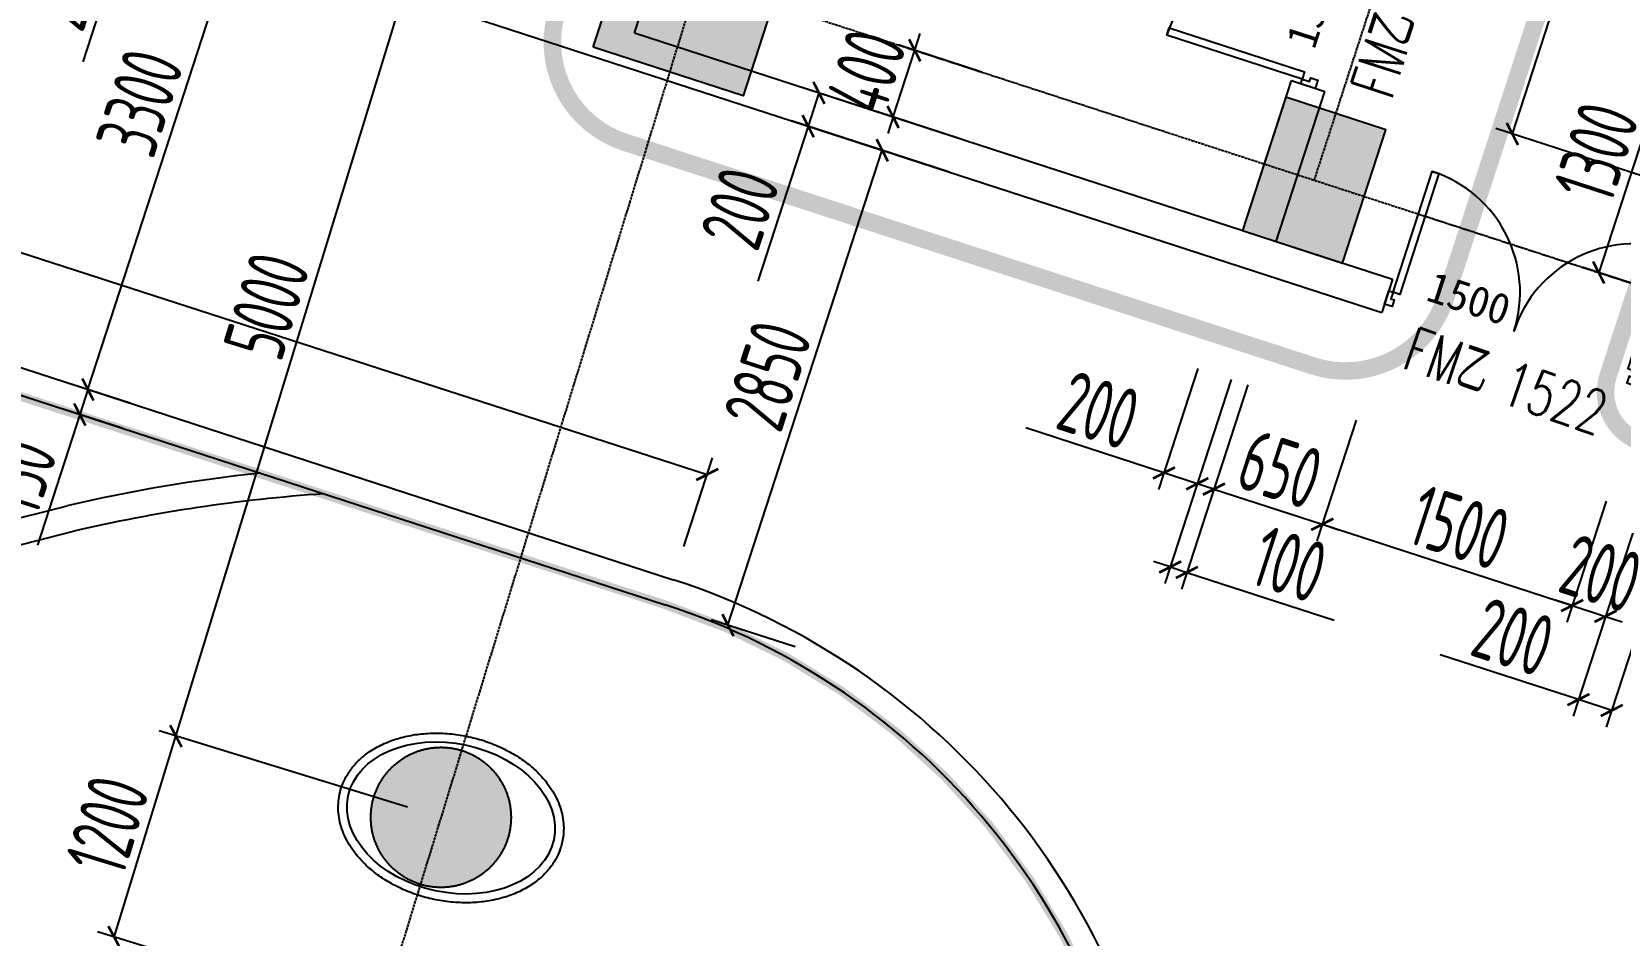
# Model space of a CAD drawing. Extents: x -3523 to 12007717, y -6694179 to 21431.
# Drawn here: x 11934658 to 11943725, y -6402280 to -6397123 of the extents above; entities that cross this region are included whole.
import ezdxf
from ezdxf.enums import TextEntityAlignment as Align
from ezdxf.xclip import XClip

# ---------------------------------------------------------------- set-up
doc = ezdxf.new("R2010")
doc.units = 0
doc.header["$LTSCALE"] = 10
doc.header["$MEASUREMENT"] = 0
doc.header["$XCLIPFRAME"] = 0
for name, pattern in [('A3-RG-axis-100$0$CENTER', [2, 1.25, -0.25, 0.25, -0.25]), ('A3-RI-4F$0$DASH', [0.35, 0.25, -0.1]), ('DASHED2', [0.375, 0.25, -0.125])]:
    doc.linetypes.add(name, pattern=pattern)
for name, color, linetype in [('A-CLOD', 200, 'Continuous'), ('A3-RB-4F-100$0$A-DIMS-100', 1, 'Continuous'), ('A3-RG-axis-100$0$A-DIMS-100', 1, 'Continuous'), ('A3-RG-axis-100$0$A-GRID', 1, 'A3-RG-axis-100$0$CENTER'), ('A3-RI-4F$0$A-DOOR', 32, 'Continuous'), ('A3-RI-4F$0$A-FLOR', 2, 'Continuous'), ('A3-RI-4F$0$A-STRS-HRAL', 80, 'Continuous'), ('A3-RI-4F$0$A-WALL', 7, 'Continuous'), ('A3-RI-4F$0$A-WALL-FINI', 95, 'Continuous'), ('A3-RS-1F$0$A-HATH-GRAY', 8, 'Continuous'), ('A3-RS-1F$0$A-WALL', 7, 'Continuous'), ('A3-SYMB-4F-100$0$A-SYMB-DOOR', 3, 'Continuous'), ('A3-SYMB-4F-100$0$A-SYMB-DOOR1', 3, 'Continuous'), ('A3-SYMB-4F-100$0$A-SYMB-DOOR2', 3, 'Continuous'), ('A3-SYMB-4F-100$0$A-SYMB-DOOR3', 3, 'Continuous')]:
    doc.layers.add(name, color=color, linetype=linetype)
doc.styles.add('A3-RB-4F-100$0$XD2008', font='xd-hzs.shx', dxfattribs={"width": 0.7, "bigfont": 'xd-hztxt.shx'})
doc.styles.add('A3-RG-axis-100$0$XD2008', font='xd-hzs.shx', dxfattribs={"width": 0.7, "bigfont": 'xd-hztxt.shx'})
doc.styles.add('A3-RI-4F$0$Standard', font='')
doc.styles.add('A3-SYMB-4F-100$0$ECADI-TXT', font='simplex.shx', dxfattribs={"bigfont": 'hztxt.shx'})
doc.styles.get('A3-RI-4F$0$Standard').set_extended_font_data('SimSun')
doc.dimstyles.new('A3-RB-4F-100$0$XD100$0', dxfattribs={"dimscale": 100, "dimtxt": 3.5, "dimasz": 1, "dimexe": 1, "dimexo": 2, "dimgap": 0.5, "dimtad": 1, "dimdec": 0, "dimdsep": 46, "dimtxsty": 'A3-RB-4F-100$0$XD2008', "dimblk1": 'A3-RB-4F-100$0$_ARCHTICK', "dimblk2": 'A3-RB-4F-100$0$_ARCHTICK', "dimsah": 1, "dimcen": 2.5, "dimclrt": 4, "dimaunit": 1, "dimadec": 0, "dimazin": 0, "dimtfac": 1, "dimtdec": 0, "dimtix": 1, "dimtmove": 0, "dimatfit": 3, "dimfxl": 0, "dimtolj": 1, "dimtzin": 0, "dimarcsym": 0})
doc.dimstyles.new('A3-RG-axis-100$0$XD100$0', dxfattribs={"dimscale": 100, "dimtxt": 3.5, "dimasz": 1, "dimexe": 1, "dimexo": 2, "dimgap": 0.5, "dimtad": 1, "dimdec": 0, "dimdsep": 46, "dimtxsty": 'A3-RG-axis-100$0$XD2008', "dimblk1": 'A3-RG-axis-100$0$_ARCHTICK', "dimblk2": 'A3-RG-axis-100$0$_ARCHTICK', "dimsah": 1, "dimcen": 2.5, "dimclrt": 4, "dimaunit": 1, "dimadec": 0, "dimazin": 0, "dimtfac": 1, "dimtdec": 0, "dimtix": 1, "dimtmove": 0, "dimatfit": 3, "dimfxl": 0, "dimtolj": 1, "dimtzin": 0, "dimarcsym": 0})

# ---------------------------------------------------------------- blocks, each defined once
blk = doc.blocks.new('A3-RI-4F$0$J-子母门-1300')
for points in [[(-72.9, 86.7), (-72.9, 899.2), (-29.6, 899.2), (-29.6, 86.7)], [(1129.6, 86.7), (1129.6, 520), (1172.9, 520), (1172.9, 86.7)], [(-100, 86.7), (-72.9, 86.7), (-72.9, 43.3), (-51.2, 43.3), (-51.2, 0), (-100, 0)], [(1200, 86.7), (1172.9, 86.7), (1172.9, 43.3), (1151.2, 43.3), (1151.2, 0), (1200, 0)]]:
    blk.add_lwpolyline(points, close=True)
for centre, radius, start, end in [((-72.9, 86.7), 812.5, 0, 90), ((1172.9, 86.7), 433.3, 90, 180)]:
    blk.add_arc(centre, radius, start, end)
at = {"layer": 'Defpoints', "style": 'A3-RI-4F$0$Standard'}
blk.add_text('1300', height=175, rotation=360, dxfattribs=at).set_placement((104.6, 72))
blk = doc.blocks.new('A3-RI-4F$0$J-双扇门-1500')
for points in [[(25, 80), (25, 805), (65, 805), (65, 80)], [(1475, 80), (1475, 805), (1435, 805), (1435, 80)], [(0, 80), (25, 80), (25, 40), (45, 40), (45, 0), (0, 0)], [(1500, 80), (1475, 80), (1475, 40), (1455, 40), (1455, 0), (1500, 0)]]:
    blk.add_lwpolyline(points, close=True)
for centre, start, end in [((25, 80), 0, 90), ((1475, 80), 90, 180)]:
    blk.add_arc(centre, 725, start, end)
at = {"layer": 'Defpoints', "style": 'A3-RI-4F$0$Standard'}
blk.add_text('1500', height=175, rotation=360, dxfattribs=at).set_placement((210.4, 93.8))
blk = doc.blocks.new('A3-RI-4F')
at = {"layer": 'A3-RI-4F$0$A-FLOR', "linetype": 'A3-RI-4F$0$DASH', "const_width": 50}
blk.add_lwpolyline([(11907835.3, -6369053.3), (11897656.1, -6393034), (11898128.3, -6393234.3, -0.084697), (11913933.8, -6391266.8), (11915314, -6394764.5, -0.031408), (11917936.9, -6393922), (11918378.7, -6395666.9), (11918415.6, -6395812.3, -0.137995), (11924069.8, -6395802.9), (11938272.6, -6400392.8, -0.63707), (11939156.2, -6407589.3), (11916413.2, -6421800.6), (11915152.9, -6424769.9), (11915014, -6425097), (11914547.2, -6426196.6), (11920044.1, -6428529.9), (11921412.2, -6425308.5), (11977074.7, -6448935.7), (11985123.7, -6429973.3), (11973295.2, -6424952.4), (11972791.6, -6425444.7)], format="xyb", dxfattribs=at)
at = {"layer": 'A3-RI-4F$0$A-STRS-HRAL'}
for p, q in [((11925506.5, -6396087.2), (11938319.1, -6400250.2)), ((11925460.2, -6396229.8), (11938272.7, -6400392.9))]:
    blk.add_line(p, q, dxfattribs=at)
for centre, radius, start, end in [((11936938.3, -6408739), 9150, 96.13728, 103.13722), ((11936938.3, -6408739), 9000, 93.90898, 103.13722), ((11929337.8, -6378532.5), 22000, 260.59027, 284.53363), ((11929337.8, -6378532.5), 22150, 260.59027, 284.53363), ((11937036.7, -6404197.1), 4150, 301.99978, 72), ((11937036.7, -6404197.1), 4000, 301.99978, 72)]:
    blk.add_arc(centre, radius, start, end, dxfattribs=at)
at = {"layer": 'A3-RI-4F$0$A-WALL'}
for p, q in [((11938098.5, -6397129.3), (11940663.3, -6389235.5)), ((11934565.3, -6396191.6), (11942364, -6398725.6)), ((11938098.5, -6397129.3), (11941569.9, -6398257.2)), ((11941569.9, -6398257.2), (11941848, -6397401.3)), ((11941848, -6397401.3), (11942038.2, -6397463.1)), ((11941760.1, -6398319), (11942038.2, -6397463.1)), ((11941760.1, -6398319), (11942425.8, -6398535.3)), ((11942425.8, -6398535.3), (11942364, -6398725.6))]:
    blk.add_line(p, q, dxfattribs=at)
at = {"layer": 'A3-RI-4F$0$A-WALL-FINI'}
blk.add_ellipse((11937050.4, -6401610), major_axis=(586.8, -125.4), ratio=0.708333, dxfattribs=at)
blk.add_open_spline([(11937686.1, -6401745.9), (11937688.7, -6401733.5), (11937690.7, -6401721), (11937693.8, -6401690.8), (11937694.3, -6401673), (11937692.7, -6401637.3), (11937690.5, -6401619.4), (11937683.7, -6401583.8), (11937679, -6401566.1), (11937667.3, -6401531.2), (11937660.2, -6401513.9), (11937643.7, -6401479.9), (11937634.3, -6401463.2), (11937613.3, -6401430.6), (11937601.8, -6401414.6), (11937570.9, -6401376.4), (11937550.3, -6401354.6), (11937505.5, -6401313.4), (11937481.2, -6401294), (11937429.5, -6401257.9), (11937402.1, -6401241.2), (11937344.7, -6401211), (11937314.8, -6401197.4), (11937253.2, -6401173.6), (11937221.5, -6401163.3), (11937157, -6401146.5), (11937124.2, -6401139.8), (11937058.2, -6401130.2), (11937025.1, -6401127.3), (11936959.3, -6401125.3), (11936926.6, -6401126.2), (11936862.3, -6401131.8), (11936830.7, -6401136.5), (11936769.5, -6401149.7), (11936739.8, -6401158.2), (11936682.9, -6401178.9), (11936655.8, -6401191.1), (11936604.8, -6401218.9), (11936580.9, -6401234.6), (11936541.3, -6401265.7), (11936525.1, -6401280.5), (11936495.3, -6401312.1), (11936481.8, -6401328.8), (11936457.9, -6401363.9), (11936447.5, -6401382.3), (11936431.6, -6401417.4), (11936425.5, -6401433.8), (11936415.9, -6401467.4), (11936412.3, -6401484.6), (11936407.7, -6401519.2), (11936406.8, -6401536.8), (11936407.3, -6401571.9), (11936408.9, -6401589.6), (11936414.6, -6401624.8), (11936418.7, -6401642.3), (11936429.2, -6401677), (11936435.7, -6401694.2), (11936450.9, -6401728), (11936459.7, -6401744.6), (11936479.3, -6401777.2), (11936490.1, -6401793.1), (11936519.5, -6401831.7), (11936539.3, -6401853.8), (11936582.5, -6401895.6), (11936606.1, -6401915.4), (11936656.4, -6401952.4), (11936683.1, -6401969.5), (11936739.3, -6402000.8), (11936768.6, -6402014.9), (11936829.2, -6402039.9), (11936860.5, -6402050.8), (11936924.3, -6402069), (11936956.8, -6402076.3), (11937022.3, -6402087.4), (11937055.2, -6402091.1), (11937120.9, -6402094.7), (11937153.7, -6402094.6), (11937218.1, -6402090.6), (11937249.9, -6402086.7), (11937311.6, -6402075.2), (11937341.7, -6402067.5), (11937399.3, -6402048.6), (11937427, -6402037.3), (11937479.2, -6402011.1), (11937503.8, -6401996.3), (11937545.3, -6401966.3), (11937562.8, -6401951.5), (11937594.9, -6401920.1), (11937609.6, -6401903.3), (11937635.6, -6401867.9), (11937647, -6401849.4), (11937664.5, -6401814.2), (11937671.2, -6401797.9), (11937680.4, -6401769.5), (11937683.5, -6401757.8), (11937686.1, -6401745.9)], degree=3, knots=[0, 0, 0, 0, 0.076523, 0.076523, 0.183626, 0.183626, 0.290729, 0.290729, 0.397831, 0.397831, 0.504934, 0.504934, 0.612037, 0.612037, 0.719139, 0.719139, 0.87668, 0.87668, 1.03422, 1.03422, 1.191761, 1.191761, 1.349301, 1.349301, 1.506841, 1.506841, 1.664382, 1.664382, 1.821922, 1.821922, 1.979462, 1.979462, 2.137003, 2.137003, 2.294543, 2.294543, 2.452083, 2.452083, 2.609624, 2.609624, 2.73537, 2.73537, 2.861116, 2.861116, 2.986863, 2.986863, 3.092591, 3.092591, 3.198319, 3.198319, 3.304047, 3.304047, 3.409776, 3.409776, 3.515504, 3.515504, 3.621232, 3.621232, 3.72696, 3.72696, 3.832689, 3.832689, 3.989552, 3.989552, 4.146415, 4.146415, 4.303278, 4.303278, 4.460141, 4.460141, 4.617004, 4.617004, 4.773867, 4.773867, 4.93073, 4.93073, 5.087593, 5.087593, 5.244456, 5.244456, 5.401319, 5.401319, 5.558182, 5.558182, 5.715045, 5.715045, 5.84446, 5.84446, 5.973874, 5.973874, 6.103289, 6.103289, 6.20947, 6.20947, 6.283185, 6.283185, 6.283185, 6.283185], dxfattribs=at)
at = {"layer": 'A3-RI-4F$0$A-DOOR'}
for name, p, rotation in [('A3-RI-4F$0$J-子母门-1300', (11942015.2, -6397350.5), 71.99999999805794), ('A3-RI-4F$0$J-子母门-1300', (11942015.2, -6397350.5), 71.99999999805794), ('A3-RI-4F$0$J-双扇门-1500', (11942379.6, -6398677.5), 341.9999999999019)]:
    blk.add_blockref(name, p, dxfattribs=dict(at, rotation=rotation))
blk = doc.blocks.new('A3-RG-axis-100$0$_ARCHTICK')
at = {"color": 0, "linetype": 'ByBlock', "const_width": 0.15}
blk.add_lwpolyline([(-0.5, -0.5), (0.5, 0.5)], dxfattribs=at)
blk = doc.blocks.new('*D269')
at = {"layer": 'A3-RG-axis-100$0$A-DIMS-100', "color": 0, "lineweight": -2}
for p, q in [((11936802, -6401548.3), (11935384.5, -6401113.4)), ((11935128.1, -6402290.2), (11935480.1, -6401142.8)), ((11936450, -6402695.7), (11935032.5, -6402260.8))]:
    blk.add_line(p, q, dxfattribs=at)
at = {"layer": 'Defpoints', "color": 0}
for p in [(11935480.1, -6401142.8), (11936993.2, -6401606.9), (11936641.3, -6402754.3)]:
    blk.add_point(p, dxfattribs=at)
at = {"layer": 'A3-RG-axis-100$0$A-DIMS-100', "color": 0, "lineweight": -2, "xscale": 100, "yscale": 100, "zscale": 100}
for p, rotation in [((11935480.1, -6401142.8), 72.94645626420272), ((11935128.1, -6402290.2), 252.9464562642027)]:
    blk.add_blockref('A3-RG-axis-100$0$_ARCHTICK', p, dxfattribs=dict(at, rotation=rotation))
at = {"layer": 'A3-RG-axis-100$0$A-DIMS-100', "color": 4, "insert": (11935089, -6401650.5), "char_height": 350, "attachment_point": 5, "rotation": 72.94646, "style": 'A3-RG-axis-100$0$XD2008'}
blk.add_mtext('\\A1;1200', dxfattribs=at)
blk = doc.blocks.new('*D270')
at = {"layer": 'A3-RG-axis-100$0$A-DIMS-100', "color": 0, "lineweight": -2}
for p, q in [((11935480.1, -6401142.8), (11936946.6, -6396361.9)), ((11938268.6, -6396767.4), (11936851, -6396332.6)), ((11936802, -6401548.3), (11935384.5, -6401113.4))]:
    blk.add_line(p, q, dxfattribs=at)
at = {"layer": 'Defpoints', "color": 0}
for p in [(11936946.6, -6396361.9), (11938459.8, -6396826.1), (11936993.2, -6401606.9)]:
    blk.add_point(p, dxfattribs=at)
at = {"layer": 'A3-RG-axis-100$0$A-DIMS-100', "color": 0, "lineweight": -2, "xscale": 100, "yscale": 100, "zscale": 100}
for p, rotation in [((11936946.6, -6396361.9), 72.94645626422133), ((11935480.1, -6401142.8), 252.9464562642213)]:
    blk.add_blockref('A3-RG-axis-100$0$_ARCHTICK', p, dxfattribs=dict(at, rotation=rotation))
at = {"layer": 'A3-RG-axis-100$0$A-DIMS-100', "color": 4, "insert": (11935998.2, -6398686.4), "char_height": 350, "attachment_point": 5, "rotation": 72.94646, "style": 'A3-RG-axis-100$0$XD2008'}
blk.add_mtext('\\A1;5000', dxfattribs=at)
blk = doc.blocks.new('*D299')
at = {"layer": 'A3-RG-axis-100$0$A-DIMS-100', "color": 0, "lineweight": -2}
for p, q in [((11946828.8, -6399546.7), (11945462.6, -6399102.8)), ((11942201.8, -6409462.2), (11945557.7, -6399133.7)), ((11943472.9, -6409875.2), (11942106.7, -6409431.3))]:
    blk.add_line(p, q, dxfattribs=at)
at = {"layer": 'Defpoints', "color": 0}
for p in [(11945557.7, -6399133.7), (11947019, -6399608.5), (11943663.1, -6409937)]:
    blk.add_point(p, dxfattribs=at)
at = {"layer": 'A3-RG-axis-100$0$A-DIMS-100', "color": 0, "lineweight": -2, "xscale": 100, "yscale": 100, "zscale": 100}
for p, rotation in [((11945557.7, -6399133.7), 71.99999999988194), ((11942201.8, -6409462.2), 251.9999999998819)]:
    blk.add_blockref('A3-RG-axis-100$0$_ARCHTICK', p, dxfattribs=dict(at, rotation=rotation))
at = {"layer": 'A3-RG-axis-100$0$A-DIMS-100', "color": 4, "insert": (11942733.5, -6407097.6), "char_height": 350, "attachment_point": 5, "rotation": 72, "style": 'A3-RG-axis-100$0$XD2008'}
blk.add_mtext('\\A1;10860', dxfattribs=at)
blk = doc.blocks.new('A3-SYMB-4F-100$0$ECADI-TAG-DOOR')
at = {"layer": 'A3-SYMB-4F-100$0$A-SYMB-DOOR', "style": 'A3-SYMB-4F-100$0$ECADI-TXT', "width": 0.7}
for tag, p in [('门窗主编号1', (-6.414, 7.257)), ('门窗主编号2', (2.085, 7.257))]:
    blk.add_attdef(tag, p, '', height=2.5, dxfattribs=at)
at = {"layer": 'A3-SYMB-4F-100$0$A-SYMB-DOOR', "style": 'A3-SYMB-4F-100$0$ECADI-TXT', "width": 0.7, "flags": 1}
for tag, p in [('洞口尺寸(宽X高)', (-6.416, 1.62)), ('备注', (-6.394, -1.213))]:
    blk.add_attdef(tag, p, '', height=2.5, dxfattribs=at)
at = {"layer": 'A3-SYMB-4F-100$0$A-SYMB-DOOR1', "style": 'A3-SYMB-4F-100$0$ECADI-TXT', "width": 0.7}
blk.add_attdef('门窗辅编号1', (-6.414, 4.413), '', height=2.5, dxfattribs=at)
at = {"layer": 'A3-SYMB-4F-100$0$A-SYMB-DOOR2', "style": 'A3-SYMB-4F-100$0$ECADI-TXT', "width": 0.7}
blk.add_attdef('门窗辅编号2', (-2.861, 4.413), '', height=2.5, dxfattribs=at)
at = {"layer": 'A3-SYMB-4F-100$0$A-SYMB-DOOR3', "style": 'A3-SYMB-4F-100$0$ECADI-TXT', "width": 0.7}
blk.add_attdef('门窗辅编号3', (2.323, 4.413), '', height=2.5, dxfattribs=at)
blk = doc.blocks.new('A3-SYMB-4F-100')
at = {"layer": 'A3-SYMB-4F-100$0$A-SYMB-DOOR'}
ref = blk.add_blockref('A3-SYMB-4F-100$0$ECADI-TAG-DOOR', (11943334.5, -6397058.8, -333.3), dxfattribs=dict(at, xscale=99.99999999997296, yscale=100, zscale=100, rotation=71.99999999999999))
ref.add_attrib('门窗主编号1', 'FM乙', dxfattribs={"height": 250, "rotation": 72, "style": 'A3-SYMB-4F-100$0$ECADI-TXT', "width": 0.7}).set_placement((11942570.7, -6397052.4, -333.3), align=Align.RIGHT)
ref.add_attrib('门窗主编号2', '1322', (11942605.3, -6396959.6), dxfattribs={"height": 250, "rotation": 72, "style": 'A3-SYMB-4F-100$0$ECADI-TXT', "width": 0.7})
ref = blk.add_blockref('A3-SYMB-4F-100$0$ECADI-TAG-DOOR', (11942916.1, -6399961.6, -333.3), dxfattribs=dict(at, xscale=99.99999999997291, yscale=100, zscale=100, rotation=341.1066567178231))
ref.add_attrib('门窗主编号1', 'FM乙', dxfattribs={"height": 250, "rotation": 341.10666, "style": 'A3-SYMB-4F-100$0$ECADI-TXT', "width": 0.7}).set_placement((11942934.4, -6399198, -333.3), align=Align.RIGHT)
ref.add_attrib('门窗主编号2', '1522', (11943026.6, -6399234), dxfattribs={"height": 250, "rotation": 341.10666, "style": 'A3-SYMB-4F-100$0$ECADI-TXT', "width": 0.7})
blk = doc.blocks.new('A3-RB-4F-100$0$_ARCHTICK')
at = {"color": 0, "linetype": 'ByBlock', "const_width": 0.15}
blk.add_lwpolyline([(-0.5, -0.5), (0.5, 0.5)], dxfattribs=at)
blk = doc.blocks.new('*D2795')
at = {"layer": 'A3-RB-4F-100$0$A-DIMS-100', "color": 0, "lineweight": -2}
for p, q in [((11939896.1, -6397923.7), (11939417.3, -6397768.1)), ((11938631.7, -6400509.5), (11939512.4, -6397799)), ((11939015.4, -6400634.2), (11938536.6, -6400478.6))]:
    blk.add_line(p, q, dxfattribs=at)
at = {"layer": 'Defpoints', "color": 0}
for p in [(11939512.4, -6397799), (11940086.3, -6397985.5), (11939205.6, -6400696)]:
    blk.add_point(p, dxfattribs=at)
at = {"layer": 'A3-RB-4F-100$0$A-DIMS-100', "color": 0, "lineweight": -2, "xscale": 100, "yscale": 100, "zscale": 100}
for p, rotation in [((11939512.4, -6397799), 71.99999999984313), ((11938631.7, -6400509.5), 251.9999999998431)]:
    blk.add_blockref('A3-RB-4F-100$0$_ARCHTICK', p, dxfattribs=dict(at, rotation=rotation))
at = {"layer": 'A3-RB-4F-100$0$A-DIMS-100', "color": 4, "insert": (11938858.1, -6399084.7), "char_height": 350, "attachment_point": 5, "rotation": 72, "style": 'A3-RB-4F-100$0$XD2008'}
blk.add_mtext('\\A1;2850', dxfattribs=at)
blk = doc.blocks.new('*D2796')
at = {"layer": 'A3-RB-4F-100$0$A-DIMS-100', "color": 0, "lineweight": -2}
for p, q in [((11939697.8, -6397228.4), (11939728.7, -6397133.3)), ((11939574.2, -6397608.8), (11939697.8, -6397228.4)), ((11940081.5, -6397353.1), (11939602.7, -6397197.5)), ((11939957.9, -6397733.5), (11939479.1, -6397577.9)), ((11939574.2, -6397608.8), (11939543.3, -6397703.9))]:
    blk.add_line(p, q, dxfattribs=at)
at = {"layer": 'Defpoints', "color": 0}
for p in [(11939697.8, -6397228.4), (11940271.7, -6397414.9), (11940148.1, -6397795.3)]:
    blk.add_point(p, dxfattribs=at)
at = {"layer": 'A3-RB-4F-100$0$A-DIMS-100', "color": 0, "lineweight": -2, "xscale": 100, "yscale": 100, "zscale": 100}
for p, rotation in [((11939697.8, -6397228.4), 251.9999999999222), ((11939574.2, -6397608.8), 71.99999999992221)]:
    blk.add_blockref('A3-RB-4F-100$0$_ARCHTICK', p, dxfattribs=dict(at, rotation=rotation))
at = {"layer": 'A3-RB-4F-100$0$A-DIMS-100', "color": 4, "insert": (11939422, -6397349.1), "char_height": 350, "attachment_point": 5, "rotation": 72, "style": 'A3-RB-4F-100$0$XD2008'}
blk.add_mtext('\\A1;400', dxfattribs=at)
blk = doc.blocks.new('*D2797')
at = {"layer": 'A3-RB-4F-100$0$A-DIMS-100', "color": 0, "lineweight": -2}
for p, q in [((11939957.9, -6397733.5), (11939055.9, -6397440.4)), ((11939151, -6397471.3), (11939089.2, -6397661.5)), ((11939089.2, -6397661.5), (11938801.8, -6398546)), ((11939896.1, -6397923.7), (11938994.1, -6397630.6))]:
    blk.add_line(p, q, dxfattribs=at)
at = {"layer": 'Defpoints', "color": 0}
for p in [(11939151, -6397471.3), (11940148.1, -6397795.3), (11940086.3, -6397985.5)]:
    blk.add_point(p, dxfattribs=at)
at = {"layer": 'A3-RB-4F-100$0$A-DIMS-100', "color": 0, "lineweight": -2, "xscale": 100, "yscale": 100, "zscale": 100}
for p, rotation in [((11939151, -6397471.3), 71.99999999987462), ((11939089.2, -6397661.5), 251.9999999998746)]:
    blk.add_blockref('A3-RB-4F-100$0$_ARCHTICK', p, dxfattribs=dict(at, rotation=rotation))
at = {"layer": 'A3-RB-4F-100$0$A-DIMS-100', "color": 4, "insert": (11938700.6, -6398129.3), "char_height": 350, "attachment_point": 5, "rotation": 72, "style": 'A3-RB-4F-100$0$XD2008'}
blk.add_mtext('\\A1;200', dxfattribs=at)
blk = doc.blocks.new('*D2711')
at = {"layer": 'A3-RB-4F-100$0$A-DIMS-100', "color": 0, "lineweight": -2}
for p, q in [((11934817.4, -6396063.2), (11935393.7, -6396250.5)), ((11935298.6, -6396219.6), (11935236.8, -6396409.8)), ((11934755.6, -6396253.4), (11935331.9, -6396440.7)), ((11935236.8, -6396409.8), (11934949.4, -6397294.3))]:
    blk.add_line(p, q, dxfattribs=at)
at = {"layer": 'Defpoints', "color": 0}
for p in [(11934627.1, -6396001.4), (11934565.3, -6396191.6), (11935298.6, -6396219.6)]:
    blk.add_point(p, dxfattribs=at)
at = {"layer": 'A3-RB-4F-100$0$A-DIMS-100', "color": 0, "lineweight": -2, "xscale": 100, "yscale": 100, "zscale": 100}
for p, rotation in [((11935298.6, -6396219.6), 71.99999999979217), ((11935236.8, -6396409.8), 251.9999999997922)]:
    blk.add_blockref('A3-RB-4F-100$0$_ARCHTICK', p, dxfattribs=dict(at, rotation=rotation))
at = {"layer": 'A3-RB-4F-100$0$A-DIMS-100', "color": 4, "insert": (11934848.2, -6396877.6), "char_height": 350, "attachment_point": 5, "rotation": 72, "style": 'A3-RB-4F-100$0$XD2008'}
blk.add_mtext('\\A1;200', dxfattribs=at)
blk = doc.blocks.new('*D2575')
at = {"layer": 'A3-RB-4F-100$0$A-DIMS-100', "color": 0, "lineweight": -2}
for p, q in [((11939896.1, -6397923.7), (11939417.3, -6397768.1)), ((11938631.7, -6400509.5), (11939512.4, -6397799)), ((11939015.4, -6400634.2), (11938536.6, -6400478.6))]:
    blk.add_line(p, q, dxfattribs=at)
at = {"layer": 'Defpoints', "color": 0}
for p in [(11939512.4, -6397799), (11940086.3, -6397985.5), (11939205.6, -6400696)]:
    blk.add_point(p, dxfattribs=at)
at = {"layer": 'A3-RB-4F-100$0$A-DIMS-100', "color": 0, "lineweight": -2, "xscale": 100, "yscale": 100, "zscale": 100}
for p, rotation in [((11939512.4, -6397799), 71.99999999984313), ((11938631.7, -6400509.5), 251.9999999998431)]:
    blk.add_blockref('A3-RB-4F-100$0$_ARCHTICK', p, dxfattribs=dict(at, rotation=rotation))
at = {"layer": 'A3-RB-4F-100$0$A-DIMS-100', "color": 4, "insert": (11938858.1, -6399084.7), "char_height": 350, "attachment_point": 5, "rotation": 72, "style": 'A3-RB-4F-100$0$XD2008'}
blk.add_mtext('\\A1;2850', dxfattribs=at)
blk = doc.blocks.new('*D2576')
at = {"layer": 'A3-RB-4F-100$0$A-DIMS-100', "color": 0, "lineweight": -2}
for p, q in [((11939697.8, -6397228.4), (11939728.7, -6397133.3)), ((11939574.2, -6397608.8), (11939697.8, -6397228.4)), ((11940081.5, -6397353.1), (11939602.7, -6397197.5)), ((11939957.9, -6397733.5), (11939479.1, -6397577.9)), ((11939574.2, -6397608.8), (11939543.3, -6397703.9))]:
    blk.add_line(p, q, dxfattribs=at)
at = {"layer": 'Defpoints', "color": 0}
for p in [(11939697.8, -6397228.4), (11940271.7, -6397414.9), (11940148.1, -6397795.3)]:
    blk.add_point(p, dxfattribs=at)
at = {"layer": 'A3-RB-4F-100$0$A-DIMS-100', "color": 0, "lineweight": -2, "xscale": 100, "yscale": 100, "zscale": 100}
for p, rotation in [((11939697.8, -6397228.4), 251.9999999999222), ((11939574.2, -6397608.8), 71.99999999992221)]:
    blk.add_blockref('A3-RB-4F-100$0$_ARCHTICK', p, dxfattribs=dict(at, rotation=rotation))
at = {"layer": 'A3-RB-4F-100$0$A-DIMS-100', "color": 4, "insert": (11939422, -6397349.1), "char_height": 350, "attachment_point": 5, "rotation": 72, "style": 'A3-RB-4F-100$0$XD2008'}
blk.add_mtext('\\A1;400', dxfattribs=at)
blk = doc.blocks.new('*D2577')
at = {"layer": 'A3-RB-4F-100$0$A-DIMS-100', "color": 0, "lineweight": -2}
for p, q in [((11939957.9, -6397733.5), (11939055.9, -6397440.4)), ((11939151, -6397471.3), (11939089.2, -6397661.5)), ((11939089.2, -6397661.5), (11938801.8, -6398546)), ((11939896.1, -6397923.7), (11938994.1, -6397630.6))]:
    blk.add_line(p, q, dxfattribs=at)
at = {"layer": 'Defpoints', "color": 0}
for p in [(11939151, -6397471.3), (11940148.1, -6397795.3), (11940086.3, -6397985.5)]:
    blk.add_point(p, dxfattribs=at)
at = {"layer": 'A3-RB-4F-100$0$A-DIMS-100', "color": 0, "lineweight": -2, "xscale": 100, "yscale": 100, "zscale": 100}
for p, rotation in [((11939151, -6397471.3), 71.99999999987462), ((11939089.2, -6397661.5), 251.9999999998746)]:
    blk.add_blockref('A3-RB-4F-100$0$_ARCHTICK', p, dxfattribs=dict(at, rotation=rotation))
at = {"layer": 'A3-RB-4F-100$0$A-DIMS-100', "color": 4, "insert": (11938700.6, -6398129.3), "char_height": 350, "attachment_point": 5, "rotation": 72, "style": 'A3-RB-4F-100$0$XD2008'}
blk.add_mtext('\\A1;200', dxfattribs=at)
blk = doc.blocks.new('*D2650')
at = {"layer": 'A3-RB-4F-100$0$A-DIMS-100', "color": 0, "lineweight": -2}
for p, q in [((11944003.7, -6397260.5), (11943601.9, -6398496.9)), ((11944425.3, -6397397.5), (11943908.6, -6397229.6)), ((11944023.6, -6398633.9), (11943506.8, -6398466))]:
    blk.add_line(p, q, dxfattribs=at)
at = {"layer": 'Defpoints', "color": 0}
for p in [(11944615.5, -6397459.3), (11943601.9, -6398496.9), (11944213.8, -6398695.7)]:
    blk.add_point(p, dxfattribs=at)
at = {"layer": 'A3-RB-4F-100$0$A-DIMS-100', "color": 0, "lineweight": -2, "xscale": 100, "yscale": 100, "zscale": 100}
for p, rotation in [((11944003.7, -6397260.5), 71.99810502977085), ((11943601.9, -6398496.9), 251.9981050297708)]:
    blk.add_blockref('A3-RB-4F-100$0$_ARCHTICK', p, dxfattribs=dict(at, rotation=rotation))
at = {"layer": 'A3-RB-4F-100$0$A-DIMS-100', "color": 4, "insert": (11943588.8, -6397809.2), "char_height": 350, "attachment_point": 5, "rotation": 71.99811, "style": 'A3-RB-4F-100$0$XD2008'}
blk.add_mtext('\\A1;1300', dxfattribs=at)
blk = doc.blocks.new('*D2654')
at = {"layer": 'A3-RB-4F-100$0$A-DIMS-100', "color": 0, "lineweight": -2}
for p, q in [((11943109.2, -6397705.9), (11943912.7, -6395233.2)), ((11945202.6, -6395652.3), (11943817.6, -6395202.3)), ((11944399.2, -6398125.1), (11943014.1, -6397675))]:
    blk.add_line(p, q, dxfattribs=at)
at = {"layer": 'Defpoints', "color": 0}
for p in [(11943912.7, -6395233.2), (11945392.8, -6395714.1), (11944589.4, -6398186.9)]:
    blk.add_point(p, dxfattribs=at)
at = {"layer": 'A3-RB-4F-100$0$A-DIMS-100', "color": 0, "lineweight": -2, "xscale": 100, "yscale": 100, "zscale": 100}
for p, rotation in [((11943912.7, -6395233.2), 71.99810502977081), ((11943109.2, -6397705.9), 251.9981050297708)]:
    blk.add_blockref('A3-RB-4F-100$0$_ARCHTICK', p, dxfattribs=dict(at, rotation=rotation))
at = {"layer": 'A3-RB-4F-100$0$A-DIMS-100', "color": 4, "insert": (11943297, -6396400), "char_height": 350, "attachment_point": 5, "rotation": 71.99811, "style": 'A3-RB-4F-100$0$XD2008'}
blk.add_mtext('\\A1;2600', dxfattribs=at)
blk = doc.blocks.new('*D2723')
at = {"layer": 'A3-RB-4F-100$0$A-DIMS-100', "color": 0, "lineweight": -2}
for p, q in [((11943834, -6399864.4), (11943455.4, -6401029.8)), ((11944024.3, -6399926.2), (11943645.6, -6401091.6)), ((11943486.3, -6400934.7), (11942696.9, -6400678.2)), ((11943676.5, -6400996.5), (11943486.3, -6400934.7))]:
    blk.add_line(p, q, dxfattribs=at)
at = {"layer": 'Defpoints', "color": 0}
for p in [(11943895.9, -6399674.1), (11944086.1, -6399735.9), (11943676.5, -6400996.5)]:
    blk.add_point(p, dxfattribs=at)
at = {"layer": 'A3-RB-4F-100$0$A-DIMS-100', "color": 0, "lineweight": -2, "xscale": 100, "yscale": 100, "zscale": 100}
for p, rotation in [((11943486.3, -6400934.7), 162.0000000000459), ((11943676.5, -6400996.5), 342.0000000000459)]:
    blk.add_blockref('A3-RB-4F-100$0$_ARCHTICK', p, dxfattribs=dict(at, rotation=rotation))
at = {"layer": 'A3-RB-4F-100$0$A-DIMS-100', "color": 4, "insert": (11943113.6, -6400577), "char_height": 350, "attachment_point": 5, "rotation": 342, "style": 'A3-RB-4F-100$0$XD2008'}
blk.add_mtext('\\A1;200', dxfattribs=at)
blk = doc.blocks.new('*D2724')
at = {"layer": 'A3-RB-4F-100$0$A-DIMS-100', "color": 0, "lineweight": -2}
for p, q in [((11943643.8, -6399802.6), (11943419.6, -6400492.7)), ((11943834, -6399864.4), (11943609.8, -6400554.5)), ((11943450.5, -6400397.5), (11943355.4, -6400366.6)), ((11943450.5, -6400397.5), (11943640.7, -6400459.3)), ((11943640.7, -6400459.3), (11943735.8, -6400490.3))]:
    blk.add_line(p, q, dxfattribs=at)
at = {"layer": 'Defpoints', "color": 0}
for p in [(11943705.6, -6399612.3), (11943895.9, -6399674.1), (11943640.7, -6400459.3)]:
    blk.add_point(p, dxfattribs=at)
at = {"layer": 'A3-RB-4F-100$0$A-DIMS-100', "color": 0, "lineweight": -2, "xscale": 100, "yscale": 100, "zscale": 100}
for p, rotation in [((11943450.5, -6400397.5), 341.9999999999699), ((11943640.7, -6400459.3), 161.9999999999699)]:
    blk.add_blockref('A3-RB-4F-100$0$_ARCHTICK', p, dxfattribs=dict(at, rotation=rotation))
at = {"layer": 'A3-RB-4F-100$0$A-DIMS-100', "color": 4, "insert": (11943615.1, -6400214.5), "char_height": 350, "attachment_point": 5, "rotation": 342, "style": 'A3-RB-4F-100$0$XD2008'}
blk.add_mtext('\\A1;200', dxfattribs=at)
blk = doc.blocks.new('*D2725')
at = {"layer": 'A3-RB-4F-100$0$A-DIMS-100', "color": 0, "lineweight": -2}
for p, q in [((11942217.3, -6399339), (11941993, -6400029.1)), ((11943643.8, -6399802.6), (11943419.6, -6400492.7)), ((11942023.9, -6399934), (11943450.5, -6400397.5))]:
    blk.add_line(p, q, dxfattribs=at)
at = {"layer": 'Defpoints', "color": 0}
for p in [(11942279.1, -6399148.8), (11943705.6, -6399612.3), (11943450.5, -6400397.5)]:
    blk.add_point(p, dxfattribs=at)
at = {"layer": 'A3-RB-4F-100$0$A-DIMS-100', "color": 0, "lineweight": -2, "xscale": 100, "yscale": 100, "zscale": 100}
for p, rotation in [((11942023.9, -6399934), 161.9999999999706), ((11943450.5, -6400397.5), 341.9999999999706)]:
    blk.add_blockref('A3-RB-4F-100$0$_ARCHTICK', p, dxfattribs=dict(at, rotation=rotation))
at = {"layer": 'A3-RB-4F-100$0$A-DIMS-100', "color": 4, "insert": (11942806.7, -6399951.8), "char_height": 350, "attachment_point": 5, "rotation": 342, "style": 'A3-RB-4F-100$0$XD2008'}
blk.add_mtext('\\A1;1500', dxfattribs=at)
blk = doc.blocks.new('*D2726')
at = {"layer": 'A3-RB-4F-100$0$A-DIMS-100', "color": 0, "lineweight": -2}
for p, q in [((11941599.1, -6399138.2), (11941374.8, -6399828.3)), ((11942217.3, -6399339), (11941993, -6400029.1)), ((11941405.7, -6399733.2), (11941310.6, -6399702.3)), ((11941405.7, -6399733.2), (11942023.9, -6399934)), ((11942023.9, -6399934), (11942119, -6399964.9))]:
    blk.add_line(p, q, dxfattribs=at)
at = {"layer": 'Defpoints', "color": 0}
for p in [(11941660.9, -6398948), (11942279.1, -6399148.8), (11942023.9, -6399934)]:
    blk.add_point(p, dxfattribs=at)
at = {"layer": 'A3-RB-4F-100$0$A-DIMS-100', "color": 0, "lineweight": -2, "xscale": 100, "yscale": 100, "zscale": 100}
for p, rotation in [((11941405.7, -6399733.2), 341.9999999999862), ((11942023.9, -6399934), 161.9999999999863)]:
    blk.add_blockref('A3-RB-4F-100$0$_ARCHTICK', p, dxfattribs=dict(at, rotation=rotation))
at = {"layer": 'A3-RB-4F-100$0$A-DIMS-100', "color": 4, "insert": (11941784.4, -6399619.6), "char_height": 350, "attachment_point": 5, "rotation": 342, "style": 'A3-RB-4F-100$0$XD2008'}
blk.add_mtext('\\A1;650', dxfattribs=at)
blk = doc.blocks.new('*D2727')
at = {"layer": 'A3-RB-4F-100$0$A-DIMS-100', "color": 0, "lineweight": -2}
for p, q in [((11941504, -6399107.3), (11941125.3, -6400272.7)), ((11941599.1, -6399138.2), (11941220.4, -6400303.6)), ((11941156.2, -6400177.6), (11941061.1, -6400146.7)), ((11941156.2, -6400177.6), (11941251.3, -6400208.5)), ((11941251.3, -6400208.5), (11942091.4, -6400481.5))]:
    blk.add_line(p, q, dxfattribs=at)
at = {"layer": 'Defpoints', "color": 0}
for p in [(11941565.8, -6398917.1), (11941660.9, -6398948), (11941251.3, -6400208.5)]:
    blk.add_point(p, dxfattribs=at)
at = {"layer": 'A3-RB-4F-100$0$A-DIMS-100', "color": 0, "lineweight": -2, "xscale": 100, "yscale": 100, "zscale": 100}
for p, rotation in [((11941156.2, -6400177.6), 342.0000000001593), ((11941251.3, -6400208.5), 162.0000000001593)]:
    blk.add_blockref('A3-RB-4F-100$0$_ARCHTICK', p, dxfattribs=dict(at, rotation=rotation))
at = {"layer": 'A3-RB-4F-100$0$A-DIMS-100', "color": 4, "insert": (11941836, -6400161.9), "char_height": 350, "attachment_point": 5, "rotation": 342, "style": 'A3-RB-4F-100$0$XD2008'}
blk.add_mtext('\\A1;100', dxfattribs=at)
blk = doc.blocks.new('*D2728')
at = {"layer": 'A3-RB-4F-100$0$A-DIMS-100', "color": 0, "lineweight": -2}
for p, q in [((11941313.8, -6399045.5), (11941089.5, -6399735.6)), ((11941504, -6399107.3), (11941279.7, -6399797.4)), ((11941120.4, -6399640.5), (11940331.1, -6399384)), ((11941310.6, -6399702.3), (11941120.4, -6399640.5))]:
    blk.add_line(p, q, dxfattribs=at)
at = {"layer": 'Defpoints', "color": 0}
for p in [(11941375.6, -6398855.3), (11941565.8, -6398917.1), (11941310.6, -6399702.3)]:
    blk.add_point(p, dxfattribs=at)
at = {"layer": 'A3-RB-4F-100$0$A-DIMS-100', "color": 0, "lineweight": -2, "xscale": 100, "yscale": 100, "zscale": 100}
for p, rotation in [((11941120.4, -6399640.5), 161.9999999998682), ((11941310.6, -6399702.3), 341.9999999998682)]:
    blk.add_blockref('A3-RB-4F-100$0$_ARCHTICK', p, dxfattribs=dict(at, rotation=rotation))
at = {"layer": 'A3-RB-4F-100$0$A-DIMS-100', "color": 4, "insert": (11940747.7, -6399282.8), "char_height": 350, "attachment_point": 5, "rotation": 342, "style": 'A3-RB-4F-100$0$XD2008'}
blk.add_mtext('\\A1;200', dxfattribs=at)
blk = doc.blocks.new('*D3116')
at = {"layer": 'A3-RB-4F-100$0$A-DIMS-100', "color": 0, "lineweight": -2}
for p, q in [((11924173, -6395468.5), (11924336.4, -6394962.9)), ((11924305.6, -6395058), (11938513.2, -6399649.5)), ((11938380.6, -6400059.9), (11938544, -6399554.3))]:
    blk.add_line(p, q, dxfattribs=at)
at = {"layer": 'Defpoints', "color": 0}
for p in [(11924111.5, -6395658.8), (11938513.2, -6399649.5), (11938319.1, -6400250.2)]:
    blk.add_point(p, dxfattribs=at)
at = {"layer": 'A3-RB-4F-100$0$A-DIMS-100', "color": 0, "lineweight": -2, "xscale": 100, "yscale": 100, "zscale": 100}
for p, rotation in [((11924305.6, -6395058), 162.0907318910442), ((11938513.2, -6399649.5), 342.0907318910442)]:
    blk.add_blockref('A3-RB-4F-100$0$_ARCHTICK', p, dxfattribs=dict(at, rotation=rotation))
at = {"layer": 'A3-RB-4F-100$0$A-DIMS-100', "color": 4, "insert": (11931478.6, -6397139.7), "char_height": 350, "attachment_point": 5, "rotation": 342.09073, "style": 'A3-RB-4F-100$0$XD2008'}
blk.add_mtext('\\A1;14931', dxfattribs=at)
blk = doc.blocks.new('*D3194')
at = {"layer": 'A3-RB-4F-100$0$A-DIMS-100', "color": 0, "lineweight": -2}
for p, q in [((11935219, -6399243), (11934882.9, -6399133.7)), ((11934978, -6399164.6), (11934931.6, -6399307.3)), ((11934931.6, -6399307.3), (11934689.6, -6400052.3)), ((11935172.7, -6399385.6), (11934836.5, -6399276.4))]:
    blk.add_line(p, q, dxfattribs=at)
at = {"layer": 'Defpoints', "color": 0}
for p in [(11934978, -6399164.6), (11935409.2, -6399304.8), (11935362.9, -6399447.4)]:
    blk.add_point(p, dxfattribs=at)
at = {"layer": 'A3-RB-4F-100$0$A-DIMS-100', "color": 0, "lineweight": -2, "xscale": 100, "yscale": 100, "zscale": 100}
for p, rotation in [((11934978, -6399164.6), 71.9999999995595), ((11934931.6, -6399307.3), 251.9999999995595)]:
    blk.add_blockref('A3-RB-4F-100$0$_ARCHTICK', p, dxfattribs=dict(at, rotation=rotation))
at = {"layer": 'A3-RB-4F-100$0$A-DIMS-100', "color": 4, "insert": (11934581.1, -6399657.8), "char_height": 350, "attachment_point": 5, "rotation": 72, "style": 'A3-RB-4F-100$0$XD2008'}
blk.add_mtext('\\A1;150', dxfattribs=at)
blk = doc.blocks.new('*D3195')
at = {"layer": 'A3-RB-4F-100$0$A-DIMS-100', "color": 0, "lineweight": -2}
for p, q in [((11934978, -6399164.6), (11935997.7, -6396026.1)), ((11936238.8, -6396104.5), (11935902.6, -6395995.2)), ((11935219, -6399243), (11934882.9, -6399133.7))]:
    blk.add_line(p, q, dxfattribs=at)
at = {"layer": 'Defpoints', "color": 0}
for p in [(11935997.7, -6396026.1), (11936429, -6396166.3), (11935409.2, -6399304.8)]:
    blk.add_point(p, dxfattribs=at)
at = {"layer": 'A3-RB-4F-100$0$A-DIMS-100', "color": 0, "lineweight": -2, "xscale": 100, "yscale": 100, "zscale": 100}
for p, rotation in [((11935997.7, -6396026.1), 71.99999999955759), ((11934978, -6399164.6), 251.9999999995576)]:
    blk.add_blockref('A3-RB-4F-100$0$_ARCHTICK', p, dxfattribs=dict(at, rotation=rotation))
at = {"layer": 'A3-RB-4F-100$0$A-DIMS-100', "color": 4, "insert": (11935273.9, -6397525.9), "char_height": 350, "attachment_point": 5, "rotation": 72, "style": 'A3-RB-4F-100$0$XD2008'}
blk.add_mtext('\\A1;3300', dxfattribs=at)
blk = doc.blocks.new('A3-RS-1F')
at = {"layer": 'A3-RS-1F$0$A-HATH-GRAY'}
for points in [[(11937861.9, -6397210.2), (11938201.9, -6396164), (11939057.8, -6396442.1), (11938717.9, -6397488.3)], [(11941816.8, -6397496.3), (11941569.6, -6398257.1), (11942140.2, -6398442.6), (11942387.5, -6397681.7)]]:
    blk.add_hatch(color=256, dxfattribs=at).paths.add_polyline_path(points)
h = blk.add_hatch(color=256, dxfattribs=at)
edge = h.paths.add_edge_path()
edge.add_arc((11936993.2, -6401606.9), 400, 0, 360)
at = {"layer": 'A3-RS-1F$0$A-WALL'}
for points in [[(11937861.9, -6397210.2), (11938201.9, -6396164), (11939057.8, -6396442.1), (11938717.9, -6397488.3)], [(11941816.8, -6397496.3), (11941569.6, -6398257.1), (11942140.2, -6398442.6), (11942387.5, -6397681.7)]]:
    blk.add_lwpolyline(points, close=True, dxfattribs=at)
blk.add_circle((11936993.2, -6401606.9), 400, dxfattribs=at)
blk = doc.blocks.new('A3-RG-axis-100')
at = {"layer": 'A3-RG-axis-100$0$A-GRID'}
for p, q in [((11941978.8, -6397969.5), (11948713.2, -6377243.2)), ((11907916.9, -6386902.1), (12002104.9, -6417505.7)), ((11938459.9, -6396826.1), (11933644.8, -6412521.6))]:
    blk.add_line(p, q, dxfattribs=at)
at = {"layer": 'A3-RG-axis-100$0$A-DIMS-100'}
for p1, p2, text, picture, middle in [((11936993.2, -6401606.9), (11938459.8, -6396826.1), '5000', '*D270', (11935998.2, -6398686.4)), ((11936641.3, -6402754.3), (11936993.2, -6401606.9), '1200', '*D269', (11935089, -6401650.5))]:
    dim = blk.add_aligned_dim(p1=p1, p2=p2, distance=1582.7, text=text, dimstyle='A3-RG-axis-100$0$XD100$0', override={"dimasz": 1}, dxfattribs=at)
    dim.commit()
    dim.dimension.update_dxf_attribs({"geometry": picture, "text_midpoint": middle})
dim = blk.add_linear_dim(base=(11945557.7, -6399133.7), p1=(11943663.1, -6409937), p2=(11947019, -6399608.5), angle=72, dimstyle='A3-RG-axis-100$0$XD100$0', override={"dimasz": 1}, dxfattribs=at)
dim.commit()
dim.dimension.update_dxf_attribs({"geometry": '*D299', "text_midpoint": (11942947.5, -6407167.1), "dimtype": 128})
blk = doc.blocks.new('A3-RB-4F-100')
at = {"layer": 'A3-RB-4F-100$0$A-DIMS-100'}
for p1, p2, distance, picture, middle in [((11924111.5, -6395658.8), (11938319.1, -6400250.2), 631.3, '*D3116', (11931478.6, -6397139.7)), ((11935409.2, -6399304.8), (11936429, -6396166.3), 453.4, '*D3195', (11935273.9, -6397525.9)), ((11940148.1, -6397795.3), (11940271.7, -6397414.9), 603.5, '*D2796', (11939422, -6397349.1)), ((11940148.1, -6397795.3), (11940271.7, -6397414.9), 603.5, '*D2576', (11939422, -6397349.1)), ((11939205.6, -6400696), (11940086.3, -6397985.5), 603.5, '*D2795', (11938858.1, -6399084.7)), ((11939205.6, -6400696), (11940086.3, -6397985.5), 603.5, '*D2575', (11938858.1, -6399084.7)), ((11941660.9, -6398948), (11942279.1, -6399148.8), -825.6, '*D2726', (11941784.4, -6399619.6)), ((11942279.1, -6399148.8), (11943705.6, -6399612.3), -825.6, '*D2725', (11942806.7, -6399951.8)), ((11943705.6, -6399612.3), (11943895.9, -6399674.1), -825.6, '*D2724', (11943615.1, -6400214.5))]:
    dim = blk.add_aligned_dim(p1=p1, p2=p2, distance=distance, dimstyle='A3-RB-4F-100$0$XD100$0', override={"dimasz": 1, "dimadec": 3}, dxfattribs=at)
    dim.commit()
    dim.dimension.update_dxf_attribs({"geometry": picture, "text_midpoint": middle})
for base, p1, p2, picture, middle in [((11943912.7, -6395233.2), (11944589.4, -6398186.9), (11945392.8, -6395714.1), '*D2654', (11943297, -6396400)), ((11943601.9, -6398496.9), (11944615.5, -6397459.3), (11944213.8, -6398695.7), '*D2650', (11943588.8, -6397809.2))]:
    dim = blk.add_linear_dim(base=base, p1=p1, p2=p2, angle=71.9981, dimstyle='A3-RB-4F-100$0$XD100$0', override={"dimasz": 1, "dimadec": 3}, dxfattribs=at)
    dim.commit()
    dim.dimension.update_dxf_attribs({"geometry": picture, "text_midpoint": middle})
for base, p1, p2, angle, picture, middle in [((11935298.6, -6396219.6), (11934565.3, -6396191.6), (11934627.1, -6396001.4), 72, '*D2711', (11935062.2, -6396947.1)), ((11939151, -6397471.3), (11940086.3, -6397985.5), (11940148.1, -6397795.3), 72, '*D2797', (11938914.6, -6398198.8)), ((11939151, -6397471.3), (11940086.3, -6397985.5), (11940148.1, -6397795.3), 72, '*D2577', (11938914.6, -6398198.8)), ((11941310.6, -6399702.3), (11941375.6, -6398855.3), (11941565.8, -6398917.1), 342, '*D2728', (11940678.2, -6399496.8)), ((11941251.3, -6400208.5), (11941565.8, -6398917.1), (11941660.9, -6398948), 342, '*D2727', (11941766.4, -6400375.9)), ((11934978, -6399164.6), (11935362.9, -6399447.4), (11935409.2, -6399304.8), 72, '*D3194', (11934795.1, -6399727.4)), ((11943676.5, -6400996.5), (11943895.9, -6399674.1), (11944086.1, -6399735.9), 342, '*D2723', (11943044, -6400791))]:
    dim = blk.add_linear_dim(base=base, p1=p1, p2=p2, angle=angle, dimstyle='A3-RB-4F-100$0$XD100$0', override={"dimasz": 1, "dimadec": 3}, dxfattribs=at)
    dim.commit()
    dim.dimension.update_dxf_attribs({"geometry": picture, "text_midpoint": middle, "dimtype": 129})

msp = doc.modelspace()

# ---------------------------------------------------------------- linework, layer by layer
at = {"layer": 'A-CLOD', "linetype": 'DASHED2', "const_width": 100}
for points in [[(11941390.6, -6387452.9), (11945318.2, -6388729.1, -0.414214), (11945703.5, -6389485.2), (11942727.4, -6398644.4, -0.414214), (11941971.4, -6399029.7), (11938043.7, -6397753.5, -0.414214), (11937658.5, -6396997.4), (11940634.5, -6387838.2, -0.414214)], [(11946230.9, -6392132.5), (11949163.7, -6393085.4, -0.414214), (11949356.3, -6393463.4), (11947159.1, -6400225.9, -0.414214), (11946781, -6400418.5), (11943848.2, -6399465.6, -0.414214), (11943655.6, -6399087.6), (11945852.9, -6392325.1, -0.414214)]]:
    msp.add_lwpolyline(points, format="xyb", close=True, dxfattribs=at)

# ---------------------------------------------------------------- block references
for name in ['A3-RB-4F-100', 'A3-RI-4F', 'A3-RG-axis-100', 'A3-SYMB-4F-100']:
    msp.add_blockref(name, (0, 0))
ref = msp.add_blockref('A3-RS-1F', (0, 0))
XClip(ref).set_block_clipping_path([(11871425.4322899505, -6415321.6611522771), (11906602.3863900397, -6425223.3304480491), (11927660.6718041506, -6433885.5894491719), (11979180.2172092292, -6452870.0973187089), (12006666.0703704003, -6383055.1873073513), (11899640.5729718395, -6357118.50795958), (11882000.8699817006, -6406957.6178313009)])

doc.saveas('drawing.dxf')
